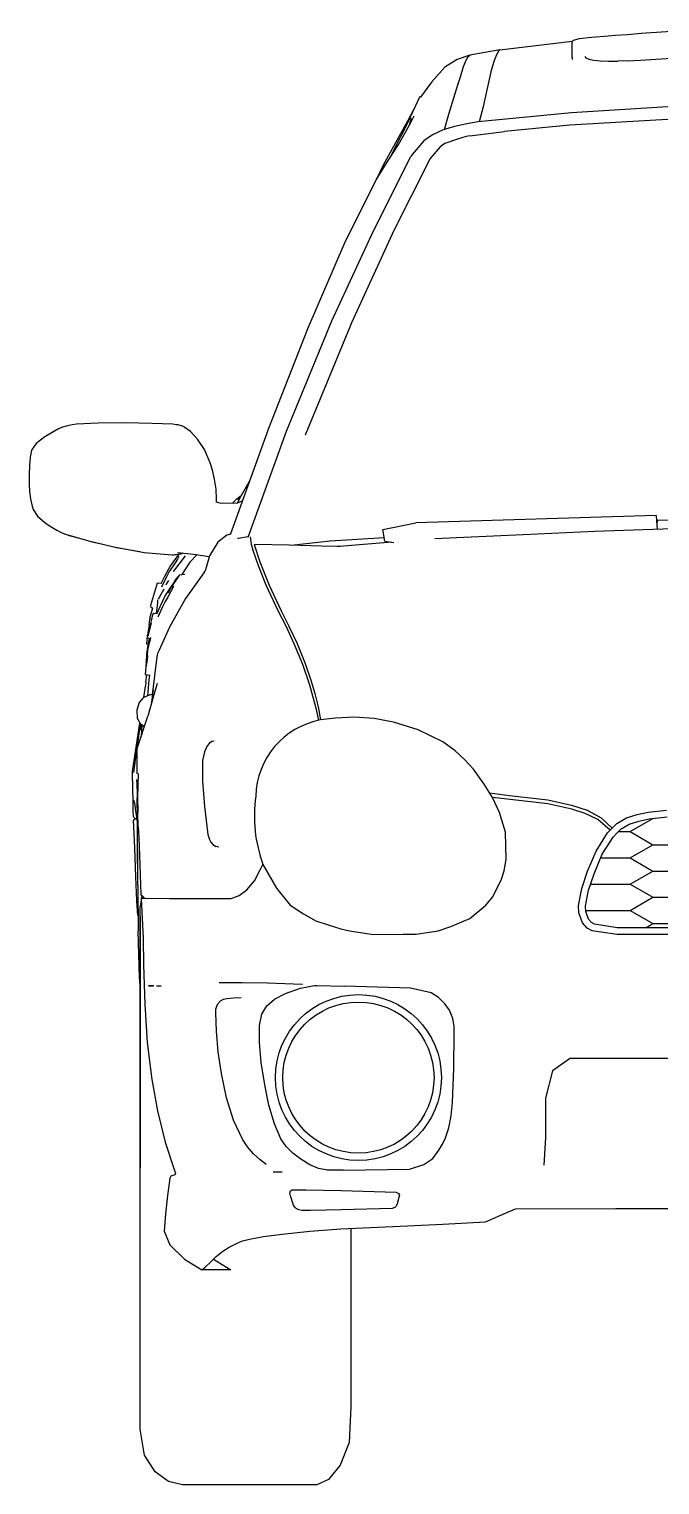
# Model space of a CAD drawing. Header units: millimetres. Extents: x 116290 to 180258, y 22146 to 121276.
# Drawn here: x 126239 to 126898, y 41388 to 42910 of the extents above; entities that cross this region are included whole.
import ezdxf

# ---------------------------------------------------------------- set-up
doc = ezdxf.new("R2010")
doc.units = ezdxf.units.MM

# ---------------------------------------------------------------- blocks, each defined once
blk = doc.blocks.new('A$C34D55771')
at = {"linetype": 'Continuous'}
for p, q in [((491.8, 1500), (567.1, 1509.1)), ((567.1, 1509.3), (568.4, 1509.8)), ((567.1, 1506.9), (567.1, 1509.3)), ((567.1, 1503), (567.1, 1506.9)), ((574.6, 1511.5), (568.4, 1509.8)), ((578.1, 1512), (574.6, 1511.5)), ((583.8, 1512.7), (578.1, 1512)), ((591.7, 1513.4), (583.8, 1512.7)), ((601.1, 1514.2), (591.7, 1513.4)), ((612.2, 1515.1), (601.1, 1514.2)), ((625, 1516), (612.2, 1515.1)), ((639.4, 1517.1), (625, 1516)), ((708.8, 1521.8), (639.4, 1517.1)), ((460.2, 1494.5), (447.2, 1490)), ((456.4, 1489.4), (458.6, 1493.1)), ((458.6, 1493.1), (460.2, 1494.5)), ((491.7, 1500), (460.2, 1494.5)), ((488, 1494.8), (485.4, 1487.9)), ((490.1, 1498.6), (488, 1494.8)), ((490.1, 1498.6), (491.7, 1500)), ((491.8, 1500), (490.1, 1498.6)), ((491.7, 1500), (491.8, 1500)), ((567.1, 1498), (567.1, 1503)), ((567.1, 1492), (567.1, 1498)), ((567.1, 1492), (567.3, 1490)), ((580.3, 1493.3), (581.4, 1491.8)), ((581.4, 1491.8), (584.5, 1490.4)), ((638.7, 1489.3), (713.3, 1494.3)), ((434.1, 1482.2), (420.1, 1466.4)), ((447.2, 1490), (434.1, 1482.2)), ((450.5, 1472), (453.7, 1482.7)), ((453.7, 1482.7), (456.4, 1489.4)), ((482.3, 1477.3), (480.4, 1469.2)), ((485.4, 1487.9), (482.3, 1477.3)), ((584.5, 1490.4), (589.7, 1489.4)), ((589.7, 1489.4), (596.8, 1488.6)), ((596.8, 1488.6), (605, 1488.2)), ((605, 1488.2), (614.8, 1488.2)), ((624.7, 1488.5), (614.8, 1488.2)), ((624.7, 1488.5), (638.7, 1489.3)), ((638.7, 1489.3), (638.7, 1489.3)), ((420.1, 1466.4), (408.8, 1450.7)), ((443.6, 1450), (447.9, 1463.6)), ((447.9, 1463.6), (450.5, 1472)), ((480.4, 1469.2), (477.7, 1456.7)), ((407.9, 1451.2), (398.1, 1429.6)), ((408.8, 1450.7), (407.9, 1451.2)), ((438.4, 1433), (443.6, 1450)), ((477.7, 1456.7), (474.1, 1440.7)), ((401.7, 1438.2), (395.1, 1425.7)), ((398.6, 1424.3), (402.1, 1431.3)), ((404.8, 1444.4), (401.7, 1438.2)), ((433.9, 1417), (438.4, 1433)), ((566.4, 1434.3), (469.1, 1424.8)), ((474.1, 1440.7), (470.2, 1424.9)), ((672.4, 1441), (566.4, 1434.3)), ((398.1, 1429.1), (377.5, 1388.5)), ((395.1, 1425.7), (386.2, 1409.1)), ((393.2, 1414.1), (398.6, 1424.3)), ((398.4, 1425.8), (397, 1421.3)), ((397.7, 1428.5), (398.1, 1429.6)), ((398.1, 1429.6), (398.1, 1429.1)), ((398.1, 1429.1), (398.1, 1429.1)), ((398.3, 1429), (398.1, 1429.1)), ((398.2, 1428.9), (398.5, 1428.5)), ((398.3, 1429), (398.3, 1429)), ((398.5, 1428.5), (398.4, 1425.8)), ((432.6, 1416.6), (421.4, 1411.4)), ((444.2, 1420), (432.6, 1416.6)), ((457, 1422.9), (444.2, 1420)), ((469.1, 1424.8), (457, 1422.9)), ((564.9, 1421.3), (496.5, 1414.7)), ((672.6, 1427.7), (564.9, 1421.3)), ((386.2, 1409.1), (369.9, 1379.5)), ((375.7, 1385.5), (385.3, 1400.6)), ((385.3, 1400.6), (393.2, 1414.1)), ((412.4, 1405), (399.9, 1390.6)), ((421.4, 1411.4), (412.4, 1405)), ((434.2, 1402.3), (429.2, 1398.7)), ((447.5, 1406.9), (434.2, 1402.3)), ((456.4, 1409.4), (447.5, 1406.9)), ((460.3, 1410.4), (456.4, 1409.4)), ((359.6, 1311), (398.5, 1388.6)), ((362.4, 1364.1), (375.7, 1385.5)), ((418.8, 1386.5), (380, 1309.1)), ((399.9, 1390.6), (398.5, 1388.6)), ((418.8, 1386.6), (418.8, 1386.5)), ((418.9, 1386.6), (418.9, 1386.6)), ((369.9, 1379.5), (362.5, 1364.3)), ((329.3, 1297.7), (362.4, 1364.1)), ((316.3, 1216.8), (359.6, 1311)), ((380, 1309.1), (379.1, 1307.3)), ((291.3, 1209.6), (329.3, 1297.7)), ((379.1, 1307.3), (336.8, 1214.8)), ((250.2, 1104.5), (291.3, 1209.6)), ((268.7, 1101.4), (316.3, 1216.8)), ((335.3, 1211.2), (288.4, 1097.4)), ((336.8, 1214.8), (335.3, 1211.2)), ((26.5, 1101.5), (16.3, 1095.5)), ((30.5, 1104), (24, 1100)), ((34.9, 1105.8), (30.5, 1104)), ((30.5, 1104), (30.5, 1104)), ((39.9, 1107.2), (34.9, 1105.8)), ((44.9, 1108.3), (39.9, 1107.2)), ((49.3, 1109), (44.9, 1108.3)), ((72, 1110), (49.3, 1109)), ((100.4, 1110.2), (72, 1110)), ((128.5, 1109.6), (100.4, 1110.2)), ((150.1, 1108.8), (128.5, 1109.6)), ((151.7, 1108.6), (150.1, 1108.8)), ((153.6, 1108.3), (151.7, 1108.6)), ((155.6, 1108), (153.6, 1108.3)), ((157.8, 1107.4), (155.6, 1108)), ((159, 1107), (157.8, 1107.4)), ((160.3, 1106.6), (159, 1107)), ((161.4, 1106.1), (160.3, 1106.6)), ((162.5, 1105.5), (161.4, 1106.1)), ((162.3, 1105.5), (162.5, 1105.5)), ((168.6, 1101.3), (162.5, 1105.5)), ((162.5, 1105.5), (163.1, 1105)), ((175.8, 1093.3), (168.6, 1101.3)), ((210.2, 993.6), (250.2, 1104.5)), ((228.7, 990.8), (268.7, 1101.4)), ((2.4, 1081.6), (0.9, 1074.4)), ((7.2, 1088.5), (2.4, 1081.6)), ((16.3, 1095.5), (7.2, 1088.5)), ((175.8, 1093.3), (175.9, 1093.3)), ((183, 1082.2), (175.9, 1093.3)), ((189.2, 1068.5), (183, 1082.2)), ((0.2, 1065.7), (0, 1056.2)), ((0.9, 1074.4), (0.2, 1065.7)), ((191.5, 1060.7), (189.2, 1068.5)), ((0, 1056.2), (0.1, 1046.4)), ((193.7, 1051.3), (191.5, 1060.7)), ((193.7, 1051.3), (193.7, 1051.2)), ((195.3, 1040.8), (193.7, 1051.2)), ((229.8, 1048.1), (230.7, 1050.6)), ((0.1, 1046.4), (0.5, 1038.3)), ((0.5, 1038.3), (1.4, 1030.9)), ((195.8, 1030.5), (195.3, 1040.8)), ((220.2, 1031.6), (229.9, 1048.4)), ((1.4, 1030.9), (2.7, 1024.6)), ((2.7, 1024.6), (4, 1019.8)), ((4, 1019.8), (8.7, 1012.5)), ((200.4, 1025.9), (195.1, 1027.4)), ((195.7, 1027.2), (195.8, 1030.5)), ((217.5, 1026.4), (200.4, 1025.9)), ((212.3, 1026.3), (216.9, 1030.7)), ((216.9, 1030.7), (220.5, 1033.7)), ((216.9, 1030.7), (219.7, 1030.7)), ((222.9, 1028.8), (217.5, 1026.4)), ((217.6, 1026.4), (220.2, 1031.6)), ((220.5, 1033.7), (222, 1034.7)), ((8.7, 1012.5), (16.4, 1006)), ((16.4, 1006), (20.1, 1003.4)), ((369.3, 998.9), (403.9, 1005.6)), ((654.8, 1013.2), (403.9, 1005.6)), ((654.8, 1013.2), (655.8, 1003)), ((656.4, 1008.4), (655.6, 1005.4)), ((656.4, 1008.4), (869.1, 1015.9)), ((20.1, 1003.4), (28.9, 998)), ((28.9, 998), (33.4, 995.6)), ((33.4, 995.6), (38, 993.7)), ((38, 993.7), (60.9, 987.2)), ((38, 993.7), (38, 993.7)), ((38, 993.7), (41.9, 992.5)), ((41.9, 992.5), (51.3, 989.9)), ((206.6, 992.8), (197.1, 985.5)), ((210.3, 993.7), (206.6, 992.8)), ((217.6, 989.7), (218.8, 989.8)), ((218.8, 989.8), (228.9, 991.3)), ((231.4, 988.7), (231.3, 991)), ((314.3, 986.9), (370.8, 990.3)), ((371.5, 986.6), (369.3, 998.9)), ((454.2, 990.4), (423.9, 988.9)), ((516, 993.3), (454.2, 990.4)), ((590.9, 996.5), (516, 993.3)), ((713.2, 1000.9), (590.9, 996.5)), ((655.8, 1003), (655.9, 998.9)), ((60.9, 987.2), (88.5, 980.5)), ((60.9, 987.2), (64.4, 986.3)), ((64.4, 986.3), (78.4, 982.9)), ((88.5, 980.5), (118.2, 975.2)), ((88.5, 980.5), (91.1, 979.9)), ((91.1, 979.9), (115.7, 975.6)), ((118.2, 975.2), (120.1, 974.8)), ((120.1, 974.8), (149.5, 972.3)), ((154.9, 974.8), (171.8, 973.1)), ((159.4, 973.7), (160.8, 974.2)), ((197.1, 985.5), (188.3, 971.1)), ((232.1, 983.1), (231.4, 988.7)), ((233.9, 976.9), (232.1, 983.1)), ((239.4, 960.9), (233.9, 976.9)), ((235.1, 983.1), (241, 964.8)), ((271.8, 982.4), (235.1, 983.1)), ((305.2, 981.2), (271.8, 982.4)), ((273.7, 982.4), (314.3, 986.9)), ((321.8, 981.1), (305.2, 981.2)), ((324.9, 981.1), (321.8, 981.1)), ((328.3, 981.4), (324.9, 981.1)), ((378.7, 985.4), (328.3, 981.4)), ((371.5, 986.6), (380.9, 985)), ((147.7, 961), (141.5, 949.5)), ((149.8, 959.8), (146.3, 954.7)), ((153.3, 968.9), (147.7, 961)), ((149.5, 972.3), (150.6, 972.3)), ((152.6, 964), (149.8, 959.8)), ((158.6, 965.5), (150.5, 955)), ((150.6, 972.3), (152.1, 972.5)), ((152.1, 972.5), (153.8, 972.7)), ((154.9, 967.8), (152.6, 964)), ((156.4, 973), (153.3, 968.9)), ((153.8, 972.7), (155.7, 972.9)), ((156.3, 970.4), (154.9, 967.8)), ((155.7, 972.9), (156.6, 973.1)), ((156.6, 973.1), (157.6, 973.3)), ((157.6, 973.3), (158.5, 973.4)), ((158.5, 973.4), (159.4, 973.7)), ((162.6, 970.9), (158.6, 965.5)), ((159.4, 973.7), (159.4, 973.7)), ((167.9, 964.6), (159.6, 951.7)), ((162.8, 971.1), (162.6, 970.9)), ((175.6, 972.5), (167.9, 964.6)), ((171.8, 973.1), (188.1, 970.4)), ((188.3, 971.1), (184.1, 956.7)), ((247.7, 940.5), (239.4, 960.9)), ((241, 964.8), (250.7, 940.6)), ((141.5, 949.5), (138, 942.6)), ((143.5, 949.2), (138.2, 938.6)), ((146.3, 954.7), (143.5, 949.2)), ((145.4, 945.5), (143.6, 942.2)), ((147.3, 936.5), (157.2, 951.4)), ((150.5, 955), (150.4, 954.8)), ((153, 946.3), (151, 943.4)), ((155.6, 949.6), (153, 946.3)), ((155.6, 949.6), (157.2, 951.4)), ((157.2, 951.4), (162.7, 952.1)), ((157.2, 951.4), (157.2, 951.4)), ((182.4, 953.6), (163.2, 926.7)), ((183.5, 955.1), (182.4, 953.6)), ((184.1, 956.7), (183.5, 955.1)), ((132.9, 940.1), (126.6, 919.3)), ((133.5, 942), (132.9, 940.1)), ((133.7, 942.4), (133.5, 942)), ((133.7, 942.4), (134.8, 943.1)), ((134.8, 943.1), (138.6, 942.5)), ((140.5, 936.4), (135.8, 927.8)), ((142.2, 929.8), (136.5, 918)), ((145.1, 928.8), (141.9, 923.5)), ((147.4, 937.9), (142.2, 929.8)), ((143.6, 942.2), (142.8, 940.7)), ((147.6, 933.1), (145.1, 928.8)), ((145.4, 932.7), (147.3, 936.5)), ((151, 943.4), (147.4, 937.9)), ((149.8, 936.9), (147.6, 933.1)), ((150.9, 939.6), (149.8, 936.9)), ((260.1, 913.8), (247.7, 940.5)), ((250.7, 940.6), (263.2, 913.8)), ((126.2, 906.1), (129, 916.7)), ((126.6, 919.3), (126.7, 918.6)), ((126.7, 918.6), (127, 917.8)), ((127, 917.8), (129.3, 916.6)), ((133.9, 921.9), (132.5, 911.1)), ((136.5, 918), (133.4, 911)), ((134.2, 924.8), (133.9, 921.9)), ((134.3, 924.9), (134.2, 924.8)), ((139.3, 917.8), (134.5, 907.1)), ((135.8, 927.8), (134.7, 925.8)), ((141.9, 923.5), (139.3, 917.8)), ((163.2, 926.7), (146.5, 896.6)), ((268.3, 897.6), (260.1, 913.8)), ((263.2, 913.8), (271.2, 897.8)), ((127.7, 904.7), (124.5, 892.2)), ((125.2, 899.1), (124.6, 894.5)), ((124.8, 888.4), (127.9, 900.7)), ((125.2, 899.1), (125.9, 904.7)), ((126.2, 906.1), (125.9, 904.4)), ((128.6, 908.1), (127.7, 904.7)), ((129.2, 910.2), (128.6, 908.1)), ((129.3, 910.6), (129.2, 910.2)), ((129.3, 910.6), (130.3, 911.3)), ((130.3, 911.3), (134.2, 910.9)), ((135.8, 909.9), (135.5, 910.6)), ((123.4, 886.8), (122.4, 879.3)), ((123.4, 887.7), (123.3, 887.1)), ((123.3, 887.1), (123.6, 886.3)), ((123.8, 889.4), (123.4, 887.7)), ((123.5, 873.9), (125.8, 884.8)), ((124, 885.6), (123.6, 886.3)), ((123.8, 889.6), (123.7, 888.8)), ((124.5, 892.2), (123.8, 889.4)), ((124.1, 890.9), (123.9, 889.6)), ((124, 885.6), (126.6, 884.4)), ((124.6, 894.5), (124.1, 890.9)), ((124.6, 887.7), (124.8, 888.4)), ((126.9, 885.8), (126, 881.5)), ((146.5, 896.6), (135.5, 872)), ((276.9, 879.3), (268.3, 897.6)), ((271.2, 897.8), (279.8, 879.7)), ((122.4, 879.3), (124.5, 878.9)), ((122.5, 861.3), (123.3, 872.2)), ((123.5, 873.9), (123.3, 872.2)), ((123.5, 866.9), (123.9, 872.5)), ((123.9, 872.5), (126, 881.5)), ((134.2, 869), (133.5, 865.8)), ((135.5, 872), (134.2, 869)), ((285.7, 857.7), (276.9, 879.3)), ((279.8, 879.7), (288.4, 858.5)), ((122.3, 859.3), (121.2, 847.3)), ((122.3, 859.3), (122.5, 861.3)), ((122.7, 858.7), (122.3, 856.3)), ((123.1, 862.4), (122.7, 858.7)), ((123.5, 866.9), (123.1, 862.4)), ((133.5, 865.8), (128.3, 825.9)), ((293.1, 835.9), (285.7, 857.7)), ((288.4, 858.5), (294.5, 840.1)), ((121.3, 847), (121.2, 847.3)), ((121.3, 847), (126.3, 846.3)), ((122, 839.2), (121.4, 835)), ((122, 839.2), (123, 846.8)), ((124.9, 841.7), (123.5, 824.7)), ((125.6, 846.4), (124.9, 841.7)), ((133.8, 837.6), (128.8, 821)), ((294.5, 840.1), (298.3, 827.2)), ((119, 822.8), (114.9, 818)), ((126.2, 825.8), (119, 822.8)), ((119.6, 823.1), (121.4, 835)), ((128.7, 825.9), (126.2, 825.8)), ((129.4, 831.3), (127.3, 815.7)), ((300, 810.7), (293.1, 835.9)), ((298.3, 827.2), (301.7, 813.2)), ((114.9, 818), (112.4, 810)), ((112.4, 810), (112.9, 801.6)), ((128.8, 821), (123.8, 803.5)), ((302.4, 799.2), (300, 810.7)), ((301.7, 813.2), (304.2, 799.7)), ((108, 745.7), (115.6, 796.2)), ((112.7, 769.5), (116.2, 795.6)), ((112.9, 801.6), (115.8, 796)), ((113.2, 771), (123.8, 803.5)), ((115.8, 796), (120.4, 792.7)), ((117, 795.1), (116.3, 788.9)), ((117.8, 794.5), (116.9, 782.3)), ((319.9, 801.6), (304.2, 799.7)), ((339.7, 802.4), (319.9, 801.6)), ((360.3, 801), (339.7, 802.4)), ((380.4, 797.5), (360.3, 801)), ((406.2, 789.3), (380.4, 797.5)), ((190.8, 777), (188.3, 775.3)), ((193.3, 777.6), (190.8, 777)), ((432, 776.7), (406.2, 789.3)), ((445, 767.3), (432, 776.7)), ((109.4, 744.6), (112.6, 768.3)), ((112.5, 767.2), (112.4, 743.3)), ((112.6, 769.2), (112.5, 767.2)), ((112.6, 769.2), (113.2, 771)), ((183.3, 766.2), (181.1, 757.2)), ((185.9, 772.6), (183.3, 766.2)), ((188.3, 775.3), (185.9, 772.6)), ((455.2, 758.1), (445, 767.3)), ((107.9, 743.8), (108, 745.7)), ((181.1, 757.2), (181, 735.8)), ((464, 748.2), (455.2, 758.1)), ((475.2, 732.5), (464, 748.2)), ((108.5, 713.8), (107.9, 743.8)), ((112.2, 737.4), (112.3, 732.8)), ((112.3, 732.8), (112.7, 721.6)), ((113.8, 743.7), (113.2, 718.6)), ((181, 735.8), (183.2, 709)), ((484, 718.6), (475.2, 732.5)), ((109, 716.1), (109.9, 712.6)), ((112.7, 721.6), (113.4, 703)), ((112.9, 716.4), (112.8, 717.8)), ((113.1, 697.9), (112.9, 716.4)), ((113.2, 718.6), (113.4, 703)), ((480.9, 723.5), (501.8, 720.8)), ((502.3, 716.5), (484, 718.6)), ((491.2, 702.8), (484, 718.6)), ((501.8, 720.8), (541.7, 716.2)), ((541.7, 712), (502.3, 716.5)), ((541.7, 716.2), (566.4, 710.7)), ((108.7, 705.4), (108.5, 713.8)), ((109, 698.3), (108.7, 705.4)), ((109.9, 712.6), (111.1, 704.8)), ((111.1, 704.8), (112.7, 693.1)), ((114, 687.5), (113.4, 703)), ((183.2, 709), (186.7, 679.9)), ((497.5, 682.4), (491.2, 702.8)), ((566.8, 706.4), (541.7, 712)), ((566.4, 710.7), (583, 705.4)), ((580.9, 702), (566.8, 706.4)), ((593.9, 695.5), (580.9, 702)), ((583, 705.4), (597.6, 697.4)), ((110.9, 696.3), (109, 698.3)), ((109.1, 694.3), (109.5, 695.2)), ((109.3, 688.4), (109.1, 694.3)), ((110.4, 665.9), (109.3, 688.4)), ((109.5, 695.2), (110.4, 696.6)), ((110.4, 696.6), (110.5, 696.8)), ((110.9, 696.3), (112.2, 696.4)), ((112.1, 696.4), (112.1, 696.4)), ((112.2, 696.4), (112.1, 696.4)), ((112.7, 693.1), (113.2, 687.3)), ((113.3, 676.5), (113.1, 697.9)), ((114, 687.5), (114.4, 676.7)), ((606.9, 684.4), (593.9, 695.5)), ((597.6, 697.4), (608.8, 686.4)), ((113.5, 649), (113.3, 676.5)), ((113.4, 627.1), (113.3, 671.8)), ((114.4, 676.7), (115.5, 648.4)), ((186.7, 679.9), (188.3, 674.8)), ((188.3, 674.8), (189.9, 672)), ((189.9, 672), (192, 669.4)), ((498.2, 653.8), (497.5, 682.4)), ((111.5, 635.5), (110.4, 665.9)), ((192, 669.4), (195.2, 667.5)), ((198, 666.8), (195.2, 667.5)), ((113.5, 649), (113.5, 649)), ((115.5, 648.4), (116.8, 617.2)), ((235.3, 631.5), (241, 642.3)), ((241, 642.3), (244.2, 648.6)), ((244.2, 648.6), (258.5, 623.8)), ((493.4, 633.1), (496.2, 641.8)), ((496.2, 641.8), (498.2, 653.8)), ((112.3, 610.4), (111.5, 635.5)), ((113.4, 627.1), (113.8, 578.8)), ((227.5, 622.1), (235.3, 631.5)), ((484.3, 614.6), (493.4, 633.1)), ((113.6, 595.1), (112.3, 610.4)), ((117, 611.3), (115.9, 604.5)), ((116.8, 617.2), (120.4, 613.2)), ((116.8, 617.2), (118.9, 615.2)), ((118.8, 615.2), (116.9, 613.3)), ((116.9, 613.3), (119, 571.1)), ((116.9, 613.3), (119.5, 613.2)), ((117.9, 616.2), (117.5, 613.9)), ((119.5, 613.2), (119.8, 613.2)), ((119.8, 613.2), (120.4, 613.2)), ((120.4, 613.2), (146.6, 613)), ((146.6, 613), (166.1, 613)), ((166.1, 613), (191.9, 613)), ((191.9, 613), (211.1, 613)), ((211.1, 613), (219.4, 616.1)), ((219.4, 616.1), (227.5, 622.1)), ((258.5, 623.8), (272.7, 606.1)), ((476.9, 605.9), (484.3, 614.6)), ((115.9, 594.4), (115.9, 604.5)), ((115.9, 594.4), (115.9, 566)), ((115.9, 566), (115.9, 594.4)), ((272.7, 606.1), (286.6, 596.9)), ((286.6, 596.9), (299.4, 589.6)), ((460.2, 592.2), (476.9, 605.9)), ((115.4, 530.3), (113.8, 578.8)), ((299.4, 589.6), (312.3, 585.3)), ((312.3, 585.3), (325.4, 581.3)), ((325.4, 581.3), (334.7, 579.3)), ((334.7, 579.3), (359.8, 575.5)), ((404.1, 575.6), (427.2, 579.3)), ((427.2, 579.3), (440.3, 583.9)), ((440.3, 583.9), (460.2, 592.2)), ((115.9, 566), (115.9, 522.5)), ((115.9, 522.5), (115.9, 566)), ((119, 571.1), (119.5, 543.6)), ((359.8, 575.5), (390.8, 575.6)), ((390.8, 575.6), (404.1, 575.6)), ((119.5, 543.6), (120.8, 502.4)), ((115.9, 521.9), (115.4, 530.3)), ((115.9, 522.5), (115.9, 466.9)), ((115.9, 466.9), (115.9, 522.5)), ((115.9, 521.9), (115.9, 466.9)), ((115.9, 466.9), (115.9, 521.9)), ((124.6, 521.7), (129.4, 521.8)), ((128, 521.7), (124.6, 521.7)), ((130.3, 521.8), (128, 521.7)), ((132.9, 521.8), (137.5, 521.8)), ((137.5, 521.8), (137.7, 521.8)), ((198.4, 525.3), (222.5, 525.3)), ((222.5, 525.3), (249, 524.7)), ((249, 524.7), (285.3, 523.4)), ((267.7, 513.8), (283.4, 519.4)), ((283.4, 519.4), (298.1, 522.2)), ((285.3, 523.4), (285.4, 523.2)), ((298.1, 522.2), (300.4, 522.1)), ((300.4, 522.1), (329.4, 521.5)), ((398.4, 519.3), (329.4, 521.5)), ((419.9, 514.3), (398.4, 519.3)), ((120.8, 502.4), (123.4, 462.6)), ((195.9, 500.3), (197.1, 502.8)), ((197.1, 502.8), (199.9, 505.9)), ((199.9, 505.9), (203.1, 507.7)), ((203.1, 507.7), (206.3, 508.6)), ((206.3, 508.6), (213.3, 509.2)), ((213.3, 509.2), (221.4, 509.5)), ((248.2, 500.8), (256.2, 507.7)), ((256.2, 507.7), (267.7, 513.8)), ((427.5, 509.6), (419.9, 514.3)), ((434.3, 502.8), (427.5, 509.6)), ((438.9, 496.1), (434.3, 502.8)), ((194.9, 493.4), (195.1, 497.2)), ((195.6, 474.2), (194.9, 493.4)), ((195.1, 497.2), (195.9, 500.3)), ((240.5, 480.2), (243, 492)), ((243, 492), (248.2, 500.8)), ((442.5, 487.7), (438.9, 496.1)), ((443.8, 479.7), (442.5, 487.7)), ((197.5, 452.6), (195.6, 474.2)), ((240.5, 462.6), (240.5, 480.2)), ((443.5, 435.4), (443.9, 472.4)), ((443.9, 472.4), (443.8, 479.7)), ((115.9, 466.9), (115.9, 402.2)), ((115.9, 402.2), (115.9, 466.9)), ((115.9, 466.9), (115.9, 402.2)), ((115.9, 402.2), (115.9, 466.9)), ((123.4, 462.6), (128, 423.8)), ((242.3, 441.4), (240.5, 462.6)), ((200.8, 429.9), (197.5, 452.6)), ((246, 418.3), (242.3, 441.4)), ((565.3, 446.2), (601.5, 446.2)), ((601.6, 446.2), (601.5, 446.2)), ((601.6, 446.2), (717.9, 446.2)), ((206.1, 404.7), (200.8, 429.9)), ((442.1, 399.8), (443.5, 435.4)), ((128, 423.8), (133.9, 390.9)), ((250.5, 396.9), (246, 418.3)), ((115.9, 402.2), (115.9, 331.5)), ((115.9, 331.5), (115.9, 402.2)), ((115.9, 402.2), (115.9, 331.5)), ((115.9, 58.3), (115.9, 402.2)), ((213.4, 381.3), (206.1, 404.7)), ((256.2, 377.6), (250.5, 396.9)), ((440.9, 385.9), (442.1, 399.8)), ((133.9, 390.9), (142.1, 358.3)), ((222.8, 361.3), (213.4, 381.3)), ((438.3, 373.3), (440.9, 385.9)), ((262.7, 361.9), (256.2, 377.6)), ((434.8, 362.8), (438.3, 373.3)), ((142.1, 358.3), (151.9, 328.5)), ((228.2, 353.4), (222.8, 361.3)), ((234.4, 346.1), (228.2, 353.4)), ((268.4, 353.7), (262.7, 361.9)), ((275.5, 346.7), (268.4, 353.7)), ((427.8, 349.8), (431.9, 356.3)), ((431.9, 356.3), (434.8, 362.8)), ((241.2, 339.8), (234.4, 346.1)), ((247.7, 335), (241.2, 339.8)), ((283.9, 340.4), (275.5, 346.7)), ((293.1, 334.7), (283.9, 340.4)), ((397.1, 330), (412.2, 335)), ((412.2, 335), (421.5, 341.2)), ((421.5, 341.2), (427.8, 349.8)), ((147, 320.7), (144.5, 302.7)), ((148.1, 322.6), (147, 320.7)), ((152.1, 324.3), (148.1, 322.6)), ((151.9, 328.5), (152.8, 325.9)), ((152.8, 325.9), (152.1, 324.3)), ((254.7, 327.3), (260.8, 327.3)), ((260.8, 327.3), (263.8, 327.3)), ((263.8, 327.3), (264.2, 327.3)), ((302.1, 330.6), (293.1, 334.7)), ((311.7, 329.1), (302.1, 330.6)), ((327.9, 329.1), (311.2, 329.1)), ((327.9, 329.1), (397.1, 330)), ((272.3, 305), (272.9, 307.3)), ((273.1, 302.3), (272.3, 305)), ((272.9, 307.3), (274.8, 308.5)), ((274.8, 308.5), (288.9, 308.4)), ((288.9, 308.4), (325.9, 307.6)), ((325.9, 307.6), (383.2, 306.1)), ((383.2, 306.1), (385.9, 304.6)), ((385.9, 304.6), (386.7, 302.9)), ((144.5, 302.7), (142.4, 283.5)), ((276.2, 292.3), (273.1, 302.3)), ((277.5, 290.3), (276.2, 292.3)), ((279, 288.8), (277.5, 290.3)), ((382, 290), (379.2, 289.1)), ((383.4, 291.5), (382, 290)), ((384.4, 293.9), (383.4, 291.5)), ((385.5, 297.7), (384.4, 293.9)), ((386.3, 300.8), (385.5, 297.7)), ((386.7, 302.9), (386.3, 300.8)), ((142.4, 283.5), (140.9, 265.1)), ((281.5, 287.6), (279, 288.8)), ((284.9, 287), (281.5, 287.6)), ((294, 286.9), (284.9, 287)), ((325.9, 287.6), (294, 286.9)), ((379.2, 289.1), (325.9, 287.6)), ((432, 272.6), (476.5, 275)), ((476.5, 275), (492.7, 282)), ((492.7, 282), (508.1, 288.6)), ((508.1, 288.6), (612.7, 288.9)), ((612.7, 288.9), (740.6, 288.9)), ((140.9, 265.1), (146.9, 250.8)), ((230.2, 256.8), (244.9, 259.5)), ((244.9, 259.5), (264.3, 262.2)), ((264.3, 262.2), (293.3, 265.4)), ((293.3, 265.4), (325.5, 267.8)), ((325.5, 267.8), (395.1, 270.7)), ((395.1, 270.7), (432, 272.6)), ((146.9, 250.8), (162.1, 236.1)), ((195.3, 238.6), (202.2, 244.2)), ((202.2, 244.2), (208.8, 248.6)), ((208.8, 248.6), (216.4, 252.5)), ((216.4, 252.5), (223, 255)), ((223, 255), (230.2, 256.8)), ((162.1, 236.1), (180.2, 224.8)), ((184, 227.6), (189.7, 233.3)), ((189.7, 233.3), (195.3, 238.6)), ((192.7, 236.1), (192.7, 236)), ((192.7, 236), (210.7, 224.8)), ((180.2, 224.8), (184, 227.6)), ((210.7, 224.8), (180.2, 224.8)), ((336, 81.5), (334.2, 44.2)), ((120.5, 31.1), (115.9, 58.3)), ((131.5, 13.8), (120.5, 31.1)), ((334.2, 44.2), (324.9, 20.6)), ((324.9, 20.6), (312.6, 5.6)), ((145.4, 3.4), (131.5, 13.8)), ((160.3, 0), (145.4, 3.4)), ((312.6, 5.6), (300.5, 0)), ((300.5, 0), (160.3, 0))]:
    blk.add_line(p, q, dxfattribs=at)
for p, q in [((460.3, 1410.4), (496.5, 1414.7)), ((429.2, 1398.7), (418.9, 1386.6)), ((624, 697.3), (635, 700.9)), ((635, 700.9), (646.5, 703.4)), ((646.5, 703.4), (665.8, 705.4)), ((604.2, 681.8), (608.8, 686.4)), ((608.8, 686.4), (613.9, 691.5)), ((613.9, 691.5), (624, 697.3)), ((613.9, 681.3), (618.3, 685.8)), ((618.3, 685.8), (626.9, 690.7)), ((626.9, 690.7), (636.9, 693.9)), ((627.7, 682.9), (651.4, 696.7)), ((636.9, 693.9), (647.7, 696.2)), ((647.7, 696.2), (666.4, 698.2)), ((592.3, 662.6), (604.2, 681.8)), ((598.7, 659.3), (609.9, 677.2)), ((609.9, 677.2), (613.9, 681.3)), ((615.5, 682.9), (627.7, 682.9)), ((627.7, 682.9), (651.4, 669.2)), ((583.2, 641.4), (592.3, 662.6)), ((590, 638.8), (598.7, 659.3)), ((597.1, 655.5), (627.7, 655.5)), ((627.7, 655.5), (651.4, 669.2)), ((627.7, 655.5), (651.4, 641.7)), ((651.4, 669.2), (720.4, 669.2)), ((577.2, 623.4), (583.2, 641.4)), ((627.7, 628), (651.4, 641.7)), ((651.4, 641.7), (720.4, 641.7)), ((584.2, 621.6), (590, 638.8)), ((586.3, 628), (627.7, 628)), ((627.7, 628), (651.4, 614.3)), ((573.9, 605.6), (577.2, 623.4)), ((581.2, 605.1), (584.2, 621.6)), ((627.7, 600.5), (651.4, 614.3)), ((651.4, 614.3), (720.4, 614.3)), ((574.3, 597.9), (573.9, 605.6)), ((577.9, 587.4), (574.3, 597.9)), ((581.5, 599.3), (581.2, 605.1)), ((581.4, 600.5), (627.7, 600.5)), ((584.2, 591.3), (581.5, 599.3)), ((627.7, 600.5), (651.4, 586.8)), ((583, 582.1), (577.9, 587.4)), ((588, 579.3), (583, 582.1)), ((587.5, 587.9), (584.2, 591.3)), ((590.4, 586.2), (587.5, 587.9)), ((613.7, 575.3), (588, 579.3)), ((614.2, 582.5), (590.4, 586.2)), ((741.7, 582.5), (614.2, 582.5)), ((644, 582.5), (651.4, 586.8)), ((651.4, 586.8), (720.4, 586.8)), ((741.7, 575.3), (613.7, 575.3)), ((565.3, 446.2), (546.5, 432.9)), ((546.5, 432.9), (539.4, 404.2)), ((539.4, 404.2), (539.4, 363)), ((539.4, 363), (537.6, 334.3)), ((336, 268.2), (336, 81.5))]:
    blk.add_line(p, q)
for radius in [86.7, 79]:
    blk.add_circle((343.9, 425.8), radius)
for centre, radius, start, end in [((319.7, 718.1), 83, 100.7042, 178.7582), ((381.3, 699.2), 146.1, 171.8431, 200.2491)]:
    blk.add_arc(centre, radius, start, end)

msp = doc.modelspace()

# ---------------------------------------------------------------- block references
msp.add_blockref('A$C34D55771', (126238.8, 41388.1))

doc.saveas('drawing.dxf')
